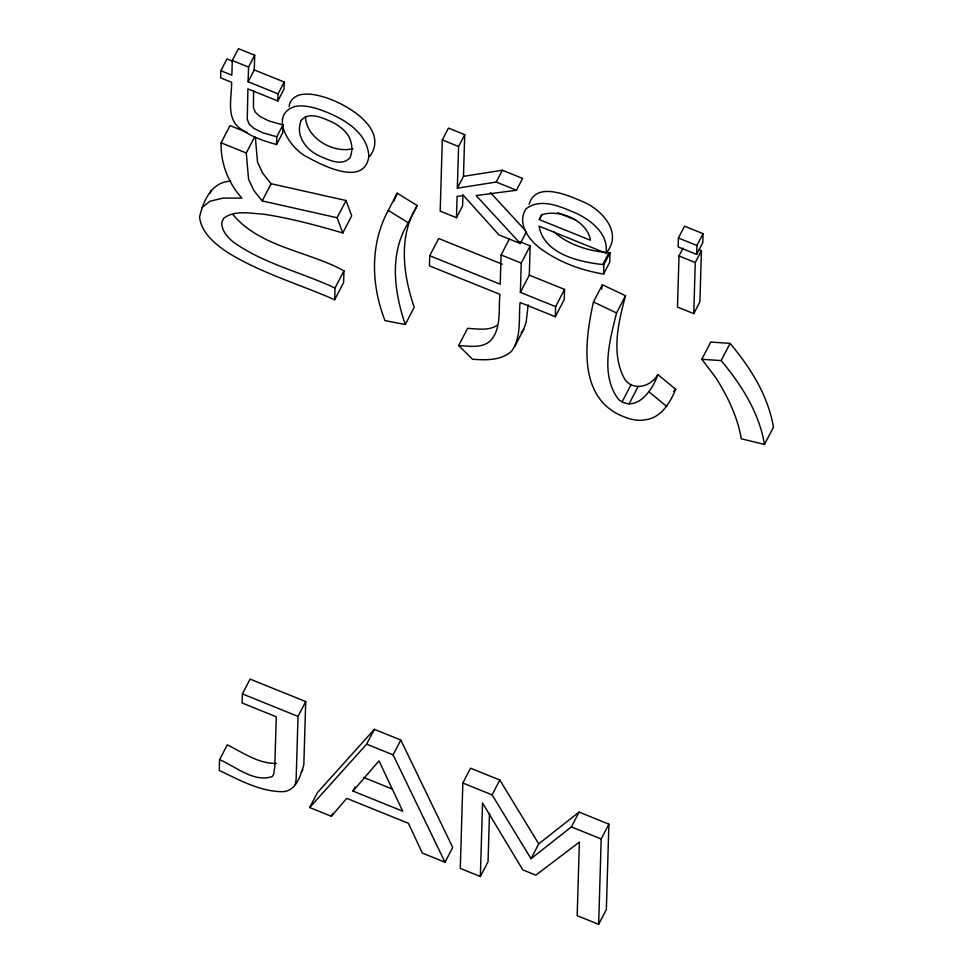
<?xml version="1.0" encoding="UTF-8"?>
<svg xmlns="http://www.w3.org/2000/svg" width="973" height="973" viewBox="0 0 973 973"><rect width="100%" height="100%" fill="white"/><g stroke="black" fill="none" stroke-linecap="round" stroke-linejoin="round"><path stroke-width="1.46" d="M232.498 61.117L227.001 58.891L220.859 70.737L220.652 77.876L231.635 82.316C231.769 98.005 225.274 119.667 241.9 129.701C252.177 137.169 264.425 141.219 276.563 144.515L282.705 132.681L282.936 124.945L268.864 120.92L259.973 116.517L255.291 112.199L253.418 107.456L253.649 90.72M276.563 144.515L276.782 136.779L262.722 132.766L253.831 128.351L249.137 124.033L247.264 119.29L247.908 88.896L277.852 100.997L278.059 93.858L248.115 81.756L254.269 69.922L254.695 55.23L238.434 48.65L232.279 60.484L231.854 75.176L220.859 70.737M219.582 759.67L219.266 770.507C239.358 779.835 259.876 791.694 282.669 791.669C296.169 791.304 300.669 775.372 303.831 764.766L305.717 701.582L250.085 679.093L242.386 693.919L242.119 702.98L276.271 716.785L274.8 766.615L273.754 773.961L272.318 776.49C254.184 783.022 235.648 766.408 219.582 759.67L227.281 744.832C242.691 752.494 258.465 763.841 276.332 763.416M248.115 81.756L248.553 67.064L254.695 55.23M254.269 69.922L284.201 82.024L283.994 89.163L277.852 100.997M305.717 701.582L298.018 716.408L296.133 779.592L295.172 784.554M230.698 181.209C211.627 181.586 203.235 201.095 199.55 217.088C201.484 233.192 215.264 244.089 227.791 252.591C261.08 273.121 299.088 284.067 334.676 299.745L335.016 288.032L343.956 270.81C308.538 251.229 260.363 247.385 233.143 214.79M343.956 270.81L343.615 282.523L334.676 299.745M502.25 264.218L438.677 238.519L429.738 255.729L429.434 265.848L499.927 294.345C498.31 310.022 501.934 329.908 489.346 341.803C480.613 348.383 468.791 346.096 458.66 345.561L467.599 328.339C477.329 328.801 488.616 331.088 497.215 325.262M463.476 176.356L502.372 170.226L522.623 178.412L516.481 190.246L496.23 182.06L457.334 188.19L463.476 176.356L464.717 134.675L448.456 128.095L442.301 139.93L440.197 211.129L456.459 217.709L462.601 205.875L462.941 194.478M456.459 217.709L457.091 196.339L463.598 195.634L498.954 234.894L520.324 243.53L526.478 231.696M457.334 188.19L458.575 146.509L464.717 134.675M462.832 783.034L492.107 794.88L531.027 858.709L538.726 843.883L499.806 780.042L470.531 768.208L462.832 783.034L460.29 868.415L480.358 876.527L488.057 861.689L489.48 813.647M480.358 876.527L482.535 802.956L522.805 869.898L535.807 875.153L579.373 842.107L577.184 915.666L598.65 924.35L606.349 909.524L608.891 824.143L579.069 812.09L538.726 843.883M509.341 239.054L501.095 254.938L500.231 284.225L429.738 255.729M458.66 345.561L472.525 359.244C485.746 360.168 500.961 360.776 511.482 351.289C521.65 337.473 518.548 318.645 520.069 302.481L555.315 316.736L555.607 306.617L520.373 292.374L521.236 263.087L530.176 245.865L519.436 241.523M520.373 292.374L529.3 275.152L530.176 245.865M529.3 275.152L564.547 289.407L564.255 299.526L555.315 316.736M603.868 264.656C579.762 262.163 543.98 254.318 539.066 226.15L606.045 253.223C608.806 234.335 591.779 220.737 576.575 213.452C561.421 207.03 540.879 197.166 525.979 208.903C516.322 223.668 529.519 240.951 541.669 249.441C559.962 262.467 581.501 270.433 603.588 274.045L603.868 264.656L610.01 252.822C589.76 251.411 568.658 245.305 553.284 231.367M610.01 252.822L609.73 262.211L603.588 274.045M598.65 924.35L601.192 838.981L608.891 824.143M678.4 238.02L678.132 246.935L696.656 254.427L702.798 242.593L703.065 233.666L684.542 226.186L678.4 238.02L696.911 245.5L696.656 254.427M683.095 248.066L678.996 255.948L677.488 307.067L693.749 313.647L699.903 301.812L701.411 250.693L698.699 249.599M693.749 313.647L695.269 262.528L701.411 250.693M528.169 304.719L526.125 322.367L523.681 329.324L514.741 346.546M289.103 106.823C289.455 100.401 295.038 95.646 301.131 94.612A42.313 18.779 27.4 0 1 323.437 96.899C345.743 103.308 389.674 128.497 369.813 156.422M529.166 204.221C535.782 180.99 568.183 195.318 582.718 201.618C601.886 209.682 623.498 232.669 606.045 253.223M593.457 301.983C585.126 339.212 577.488 395.05 619.655 414.96C627.524 418.548 636.257 421.504 644.99 419.813C661.044 418.183 670.056 402.737 675.724 389.309L657.821 374.532C651.424 386.476 633.557 391.523 624.873 379.47C610.594 353.831 618.427 322.404 625.505 295.731L602.396 284.761L593.457 301.983L616.566 312.941C609.791 340.246 599.818 375.213 618.792 399.708C636.451 413.343 653.078 389.614 657.821 374.532M601.594 289.176L602.396 284.761M210.277 193.068L210.995 190.355M388.276 210.411C369.752 244.345 371.175 285.357 385.004 320.628L405.279 324.52L414.218 307.298C403.102 274.483 397.957 236.512 417.235 205.595L397.215 193.189L388.276 210.411L408.295 222.805C389.018 253.722 394.162 291.693 405.279 324.52M393.919 201.18L397.215 193.189M202.056 207.565L209.961 201.229L223.231 198.078L241.9 198.115C228.254 183.07 220.543 163.172 221.114 142.824L230.054 125.614L246.838 132.401M335.016 288.032C301.375 272.209 263.452 263.768 232.961 241.778C227.183 236.889 221.43 230.394 221.808 222.318L223.717 218.28C234.724 209.888 249.806 213.391 262.503 214.048C289.759 218.025 316.359 225.286 342.776 232.961L337.108 217.745L262.199 200.924L253.844 190.538L248.565 179.251L246.291 153.004L254.537 137.108M278.059 93.858L284.201 82.024M276.782 136.779L282.936 124.945M262.199 200.924L271.126 183.715L262.771 173.328L257.504 162.041L255.352 137.242M337.108 217.745L346.047 200.523L271.126 183.715M342.776 232.961L351.703 215.751L346.047 200.523M408.295 222.805L417.235 205.595M496.23 182.06L502.372 170.226M539.261 219.557L541.852 214.838C559.207 208.733 587.4 220.482 590.404 240.234L539.261 219.557L541.985 214.291M555.607 306.617L564.547 289.407M309.682 807.517L317.38 792.691L374.35 729.324L400.803 740.027L452.7 847.398L445.002 862.236L422.343 853.066L408.417 823.304L346.716 798.359L331.367 816.286L309.682 807.517L366.651 744.15L374.35 729.324M602.907 264.279L609.062 252.445M331.367 816.286L332.766 813.598M352.968 791.073L378.996 760.862L402.737 811.202L352.968 791.073L355.072 787.035M616.566 312.941L625.505 295.731M445.002 862.236L393.104 754.853L400.803 740.027M696.911 245.5L703.065 233.666M622.088 401.934L631.015 384.712M629.032 404.026L637.96 386.816M701.825 359.268L710.752 342.046L730.078 343.396C750.438 367.612 768.086 395.549 773.45 427.208L764.51 444.43L741.244 438.787A322.501 143.128 27.4 0 0 715.787 377.706L701.825 359.268L721.139 360.606C741.499 384.834 759.159 412.759 764.51 444.43M492.107 794.88L499.806 780.042M721.139 360.606L730.078 343.396M531.027 858.709L571.37 826.916L579.069 812.09M521.236 332.888L523.681 329.324M301.156 772.173L302.871 769.728M673.571 391.353L675.724 389.309M352.968 148.699C333.313 153.612 306.191 138.348 305.425 116.492M516.481 190.246L476.125 195.561L520.324 243.53M442.301 139.93L458.575 146.509M232.279 60.484L248.553 67.064M678.996 255.948L695.269 262.528M557.845 212.746L575.809 220.007M501.095 254.938L521.236 263.087M221.114 142.824L246.291 153.004M242.386 693.919L298.018 716.408M366.651 744.15L393.104 754.853M571.37 826.916L601.192 838.981M363.428 777.366L392.46 789.103M648.882 391.742L666.785 406.532M490.489 192.654L525.444 230.577M368.864 156.458C364.267 187.12 322.477 165.483 307.006 156.884C290.611 149.258 267.745 115.155 294.989 106.446A42.313 18.779 27.4 0 1 317.295 108.733C339.285 116.237 367.405 130.041 368.864 156.458M301.265 120.36C294.843 135.101 306.045 149.939 319.205 155.838C328.242 159.791 342.143 166.906 350.098 157.541C353.479 149.076 351.812 138.932 345.67 132.146A24.021 10.654 27.4 0 0 332.292 122.16C323.206 118.256 309.256 110.958 301.265 120.36"/></g></svg>
